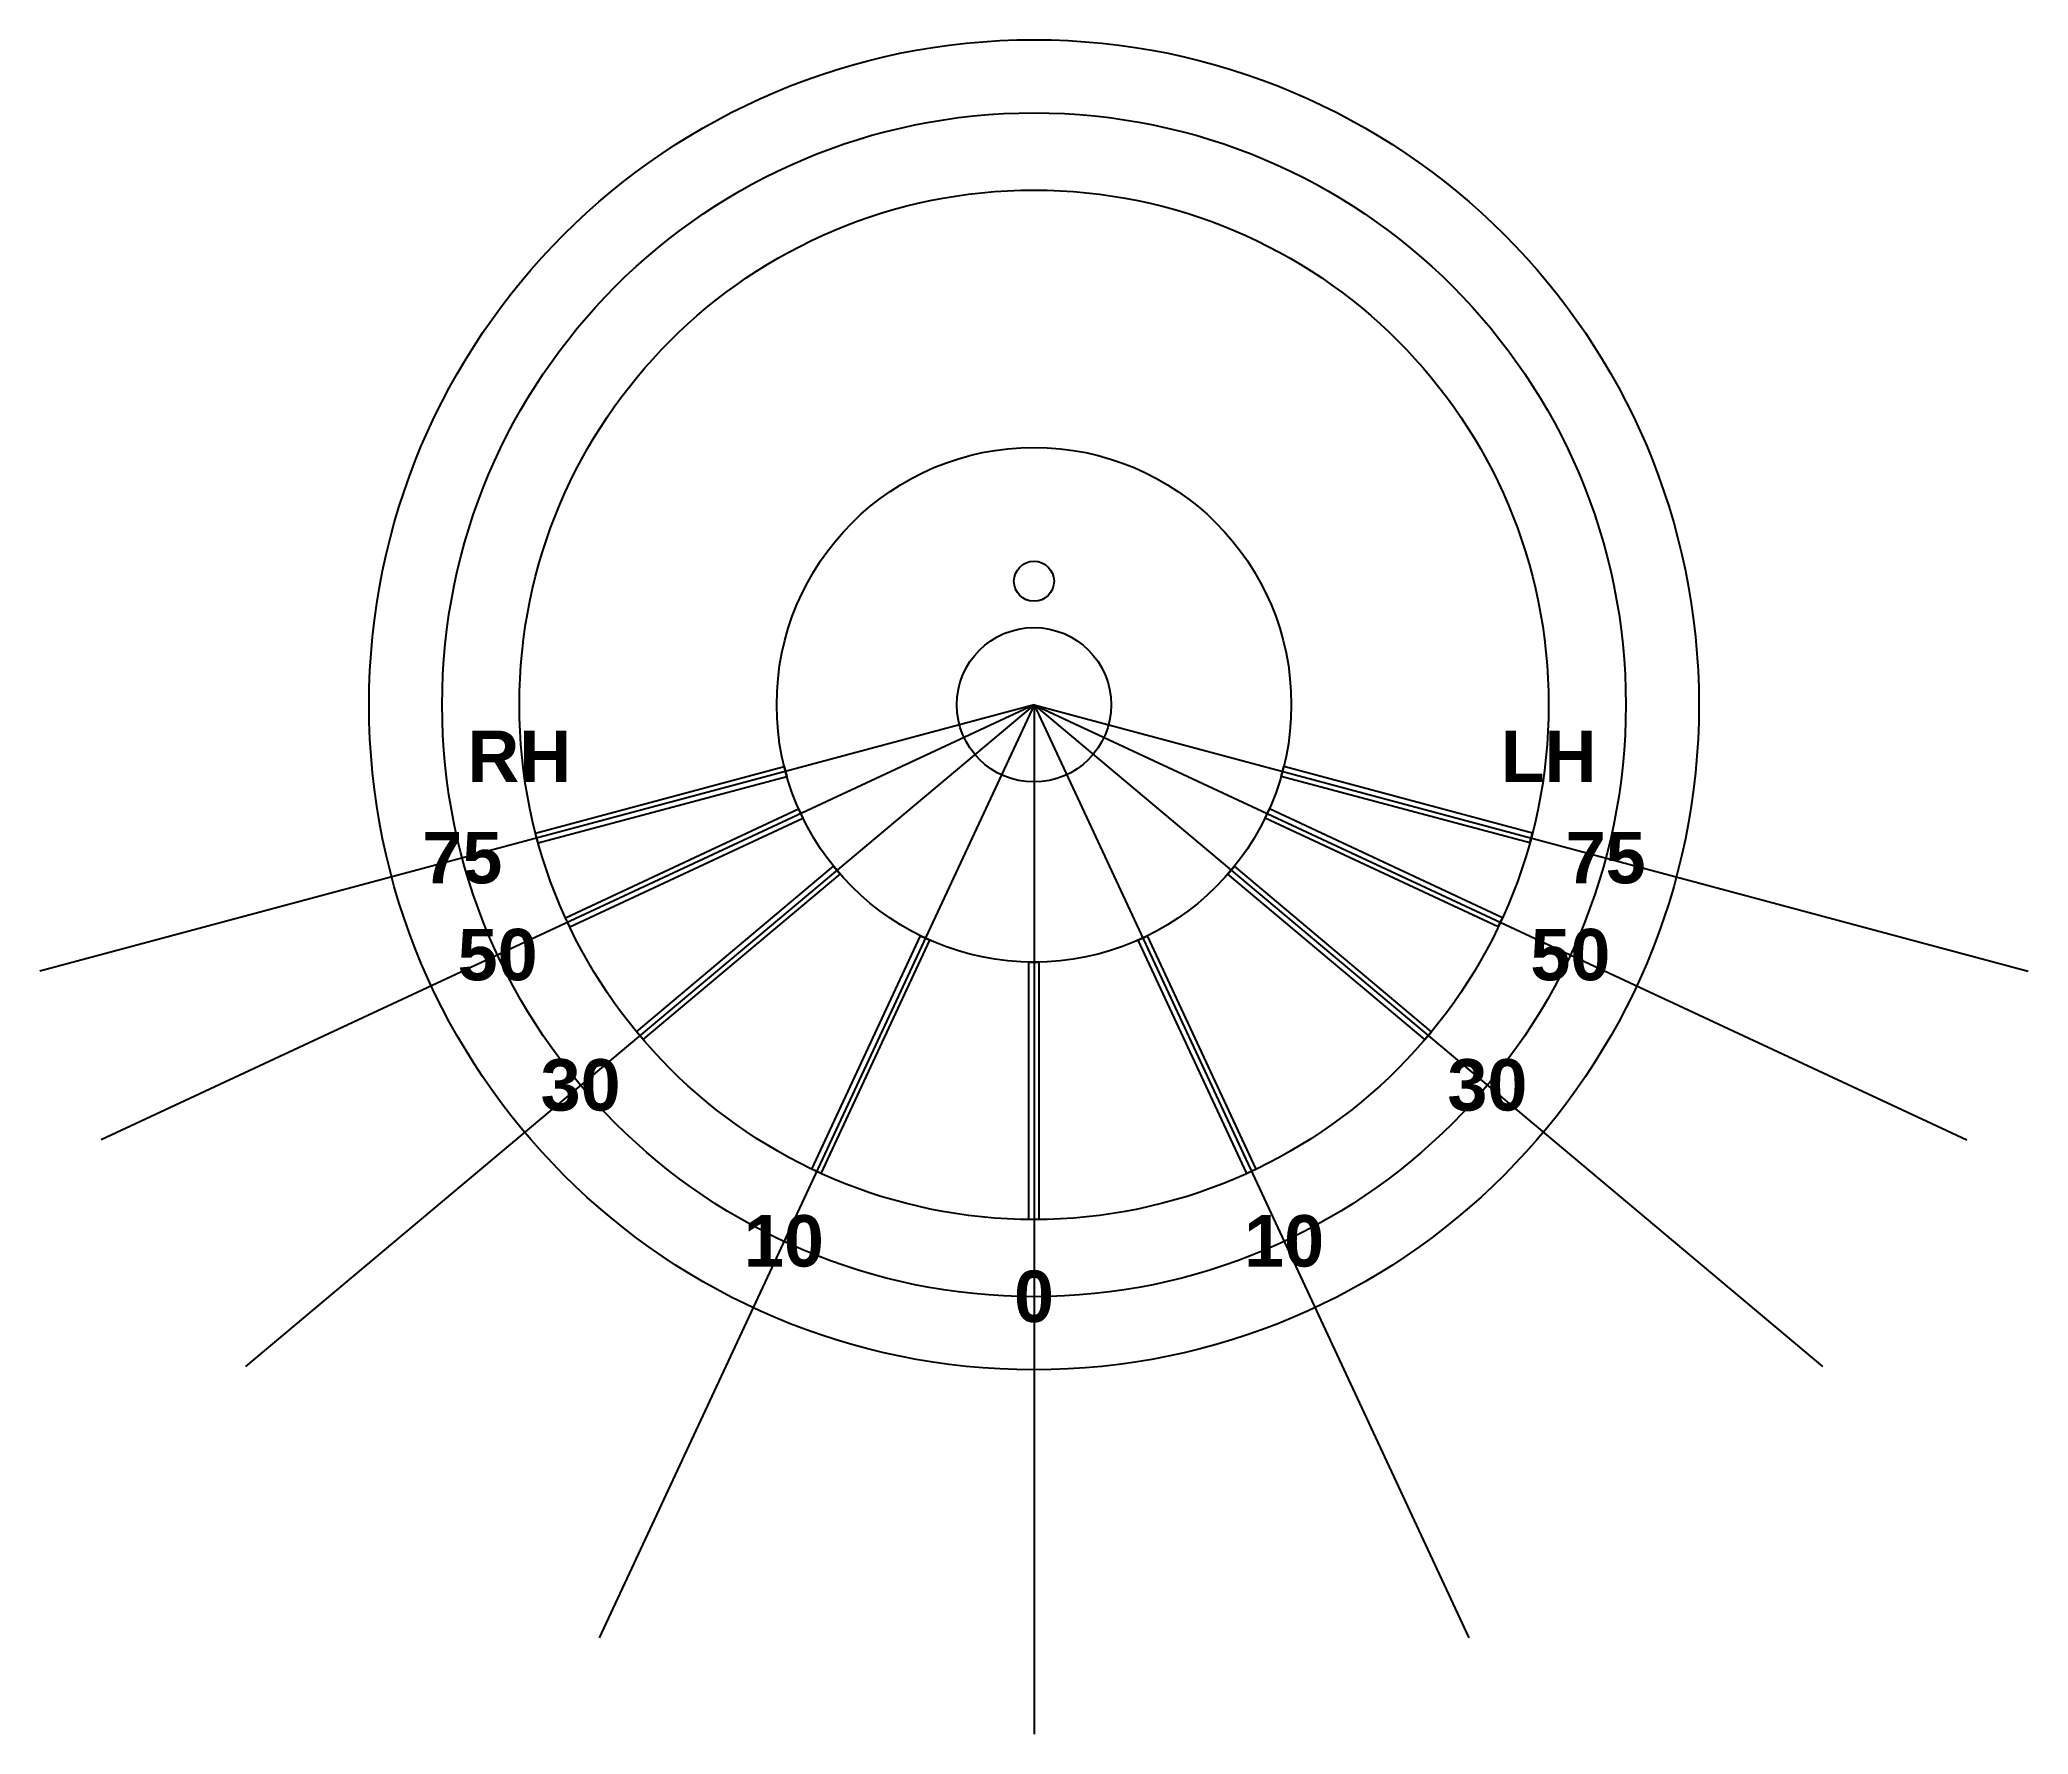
# Model space of a CAD drawing. Header units: millimetres. Extents: x -97 to 97, y -100 to 65.
import ezdxf

# ---------------------------------------------------------------- set-up
doc = ezdxf.new("R2010")
doc.units = ezdxf.units.MM
doc.layers.get('0').update_dxf_attribs({"lineweight": 25})
doc.layers.add('sketch', color=1, linetype='Continuous', lineweight=25)
doc.styles.add('textstyle3', font='LiberationSans-Bold.ttf')

msp = doc.modelspace()

# ---------------------------------------------------------------- linework, layer by layer
for p, q in [((-48.43, -12.46), (-24.28, -5.99)), ((-48.17, -13.42), (-24.02, -6.95)), ((-24.28, -5.99), (-24.02, -6.95)), ((24.02, -6.95), (24.28, -5.99)), ((48.17, -13.42), (24.02, -6.95)), ((48.43, -12.46), (24.28, -5.99)), ((-45.53, -20.68), (-22.87, -10.11)), ((-45.1, -21.58), (-22.45, -11.02)), ((-22.87, -10.11), (-22.45, -11.02)), ((22.45, -11.02), (22.87, -10.11)), ((45.1, -21.58), (22.45, -11.02)), ((45.53, -20.68), (22.87, -10.11)), ((-48.17, -13.42), (-48.43, -12.46)), ((48.17, -13.42), (48.43, -12.46)), ((-38.62, -31.76), (-19.47, -15.69)), ((-37.98, -32.52), (-18.83, -16.45)), ((-19.47, -15.69), (-18.83, -16.45)), ((18.83, -16.45), (19.47, -15.69)), ((37.98, -32.52), (18.83, -16.45)), ((38.62, -31.76), (19.47, -15.69)), ((-45.1, -21.58), (-45.53, -20.68)), ((45.1, -21.58), (45.53, -20.68)), ((-21.58, -45.1), (-11.02, -22.45)), ((-20.68, -45.53), (-10.11, -22.87)), ((-11.02, -22.45), (-10.11, -22.87)), ((10.11, -22.87), (11.02, -22.45)), ((20.68, -45.53), (10.11, -22.87)), ((21.58, -45.1), (11.02, -22.45)), ((-0.5, -50), (-0.5, -25)), ((-0.5, -25), (0.5, -25)), ((0.5, -50), (0.5, -25)), ((-37.98, -32.52), (-38.62, -31.76)), ((37.98, -32.52), (38.62, -31.76)), ((-20.68, -45.53), (-21.58, -45.1)), ((21.58, -45.1), (20.68, -45.53)), ((0.5, -50), (-0.5, -50))]:
    msp.add_line(p, q)
for centre, radius in [((0, 0), 64.6), ((0, 12), 1.95), ((0, 0), 7.5)]:
    msp.add_circle(centre, radius)
at = {"layer": 'sketch'}
for q in [(-96.59, -25.88), (-90.63, -42.26), (-76.6, -64.28), (-42.26, -90.63), (-0.91, -0.42), (-0.91, -0.42), (96.59, -25.88), (0, -100), (90.63, -42.26), (42.26, -90.63), (76.6, -64.28)]:
    msp.add_line((0, 0), q, dxfattribs=at)
for radius in [57.5, 50, 25]:
    msp.add_circle((0, 0), radius, dxfattribs=at)

# ---------------------------------------------------------------- texts
at = {"char_height": 5, "attachment_point": 5, "style": 'textstyle3'}
for s, insert in [('RH', (-50, -5)), ('LH', (50, -5)), ('75', (-55.54, -14.88)), ('75', (55.54, -14.88)), ('50', (-52.11, -24.3)), ('50', (52.11, -24.3)), ('30', (-44.05, -36.96)), ('30', (44.05, -36.96)), ('10', (-24.3, -52.11)), ('10', (24.3, -52.11)), ('0', (0, -57.5))]:
    msp.add_mtext(s, dxfattribs=dict(at, insert=insert))

doc.saveas('drawing.dxf')
